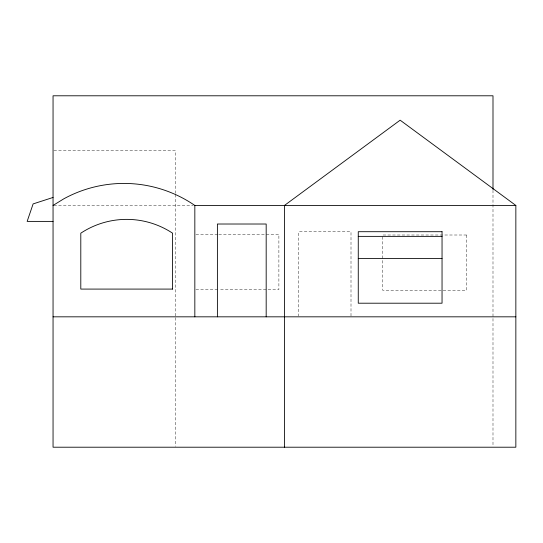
<?xml version="1.0" encoding="UTF-8"?>
<svg xmlns="http://www.w3.org/2000/svg" width="543" height="543" viewBox="0 0 543 543"><rect width="100%" height="100%" fill="white"/><g stroke="black" fill="none" stroke-linecap="round" stroke-linejoin="round"><path stroke-width="0.41" stroke-dasharray="2.71 2.04" d="M53.893 150.621L175.321 150.621L175.321 193.641M53.893 205.451L193.145 205.451M195.955 234.257L217.96 234.257M218.802 234.257L278.885 234.257L278.885 289.609L218.802 289.609M195.955 289.609L217.96 289.609M492.996 190.267L492.996 446.36M351.002 315.985L351.002 231.78L298.765 231.78L298.765 315.985M175.321 194.482L175.321 316.827M175.321 317.675L175.321 446.36M466.559 235.004L382.781 235.004L382.781 290.356L466.559 290.356L466.559 235.004"/><path stroke-width="0.81" d="M53.051 205.451L63.741 198.86A125.134 125.134 0 0 1 194.835 205.451L515.85 205.451L515.85 447.208L53.051 447.208L53.051 95.792L492.996 95.792L492.996 189.419M53.051 197.455L33.116 203.91L27.15 221.395L53.051 221.395M358.265 236.368L442.043 236.368M358.265 258.482L442.043 258.482M53.051 316.827L515.85 316.827M515.85 205.451L400.15 120.179L284.451 205.451L284.451 447.208M266.179 316.827L266.179 224.015L217.397 224.015L217.397 316.827M194.835 205.451L194.835 316.827M442.043 231.705L358.265 231.705L358.265 303.204L442.043 303.204L442.043 231.705M172.593 289.086L80.798 289.086L80.798 233.191A83.147 83.147 0 0 1 172.593 233.191L172.593 289.086"/></g></svg>
